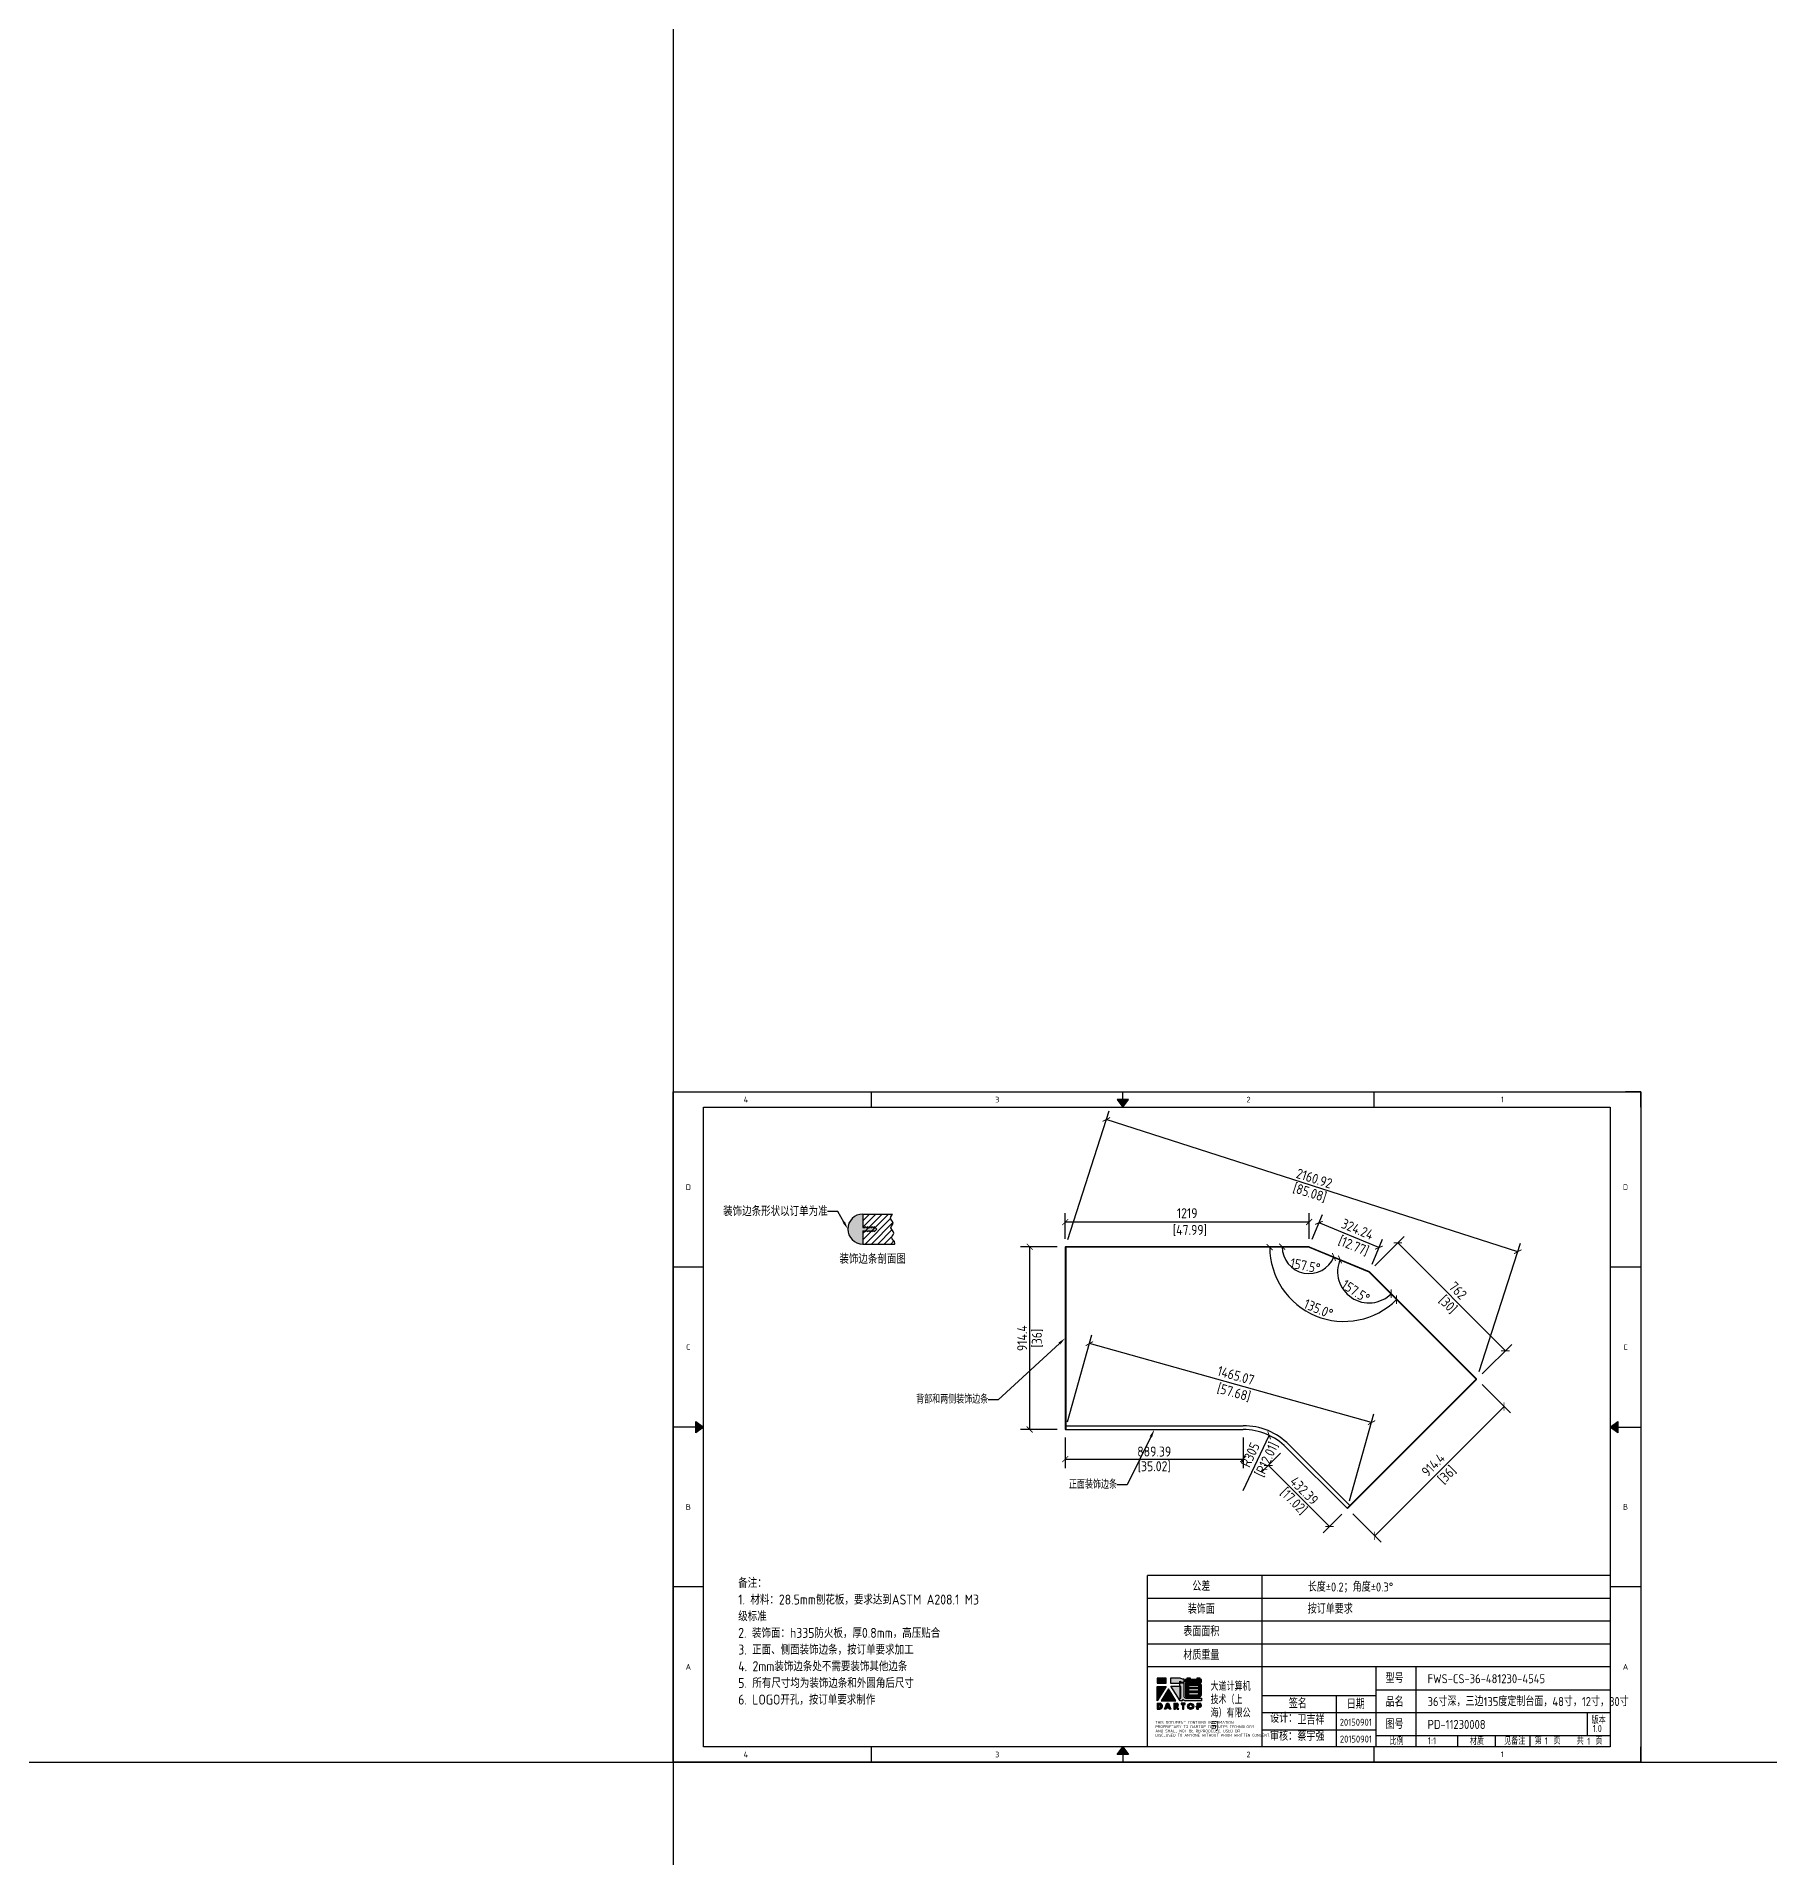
# Model space of a CAD drawing. Header units: millimetres. Extents: x -24914 to 164748, y -61100 to 89023.
# Drawn here: x 31541 to 40205, y 42934 to 52039 of the extents above; entities that cross this region are included whole.
import ezdxf
from ezdxf import colors
from ezdxf.entities.mleader import LeaderData, LeaderLine
from ezdxf.enums import TextEntityAlignment as Align
from ezdxf.math import Vec2, Vec3

# ---------------------------------------------------------------- set-up
doc = ezdxf.new("R2010")
doc.units = ezdxf.units.MM
doc.header["$MEASUREMENT"] = 0
doc.layers.get('Defpoints').update_dxf_attribs({"color": 252})
for name, color, linetype in [('console', 7, 'Continuous'), ('DIM', 2, 'Continuous'), ('Remark', 255, 'Continuous'), ('TITLEBLOCK', 255, 'Continuous'), ('WORKSURFACE', 7, 'Continuous')]:
    doc.layers.add(name, color=color, linetype=linetype)
doc.styles.add('Dartop Text Style', font='gbenor.shx', dxfattribs={"bigfont": 'gbcbig.shx'})
doc.dimstyles.new('Dartop DIM Style', dxfattribs={"dimscale": 20, "dimtxt": 2.5, "dimasz": 1.5, "dimexe": 2.25, "dimexo": 2, "dimtad": 1, "dimdsep": 46, "dimtxsty": 'Dartop Text Style', "dimblk": 'ARCHTICK', "dimcen": 0.09, "dimadec": 1, "dimazin": 0, "dimtfac": 1, "dimtofl": 0, "dimtmove": 0, "dimatfit": 1, "dimfxl": 1, "dimtolj": 1, "dimtzin": 0, "dimarcsym": 0})

# ---------------------------------------------------------------- blocks, each defined once
blk = doc.blocks.new('*U5')
at = {"color": 254, "linetype": 'Continuous', "extrusion": (0, 0, -1)}
for points in [[(-17, 0.333), (-16.812, 0.25), (-17, 0.5)], [(-17, 0.333), (-17.188, 0.25), (-16.812, 0.25)], [(-17, 0.333), (-17, 0.5), (-17.188, 0.25)]]:
    blk.add_solid(points, dxfattribs=at)
blk = doc.blocks.new('*U4')
at = {"color": 254, "linetype": 'Continuous', "extrusion": (0, 0, -1)}
for points in [[(-33.167, 11), (-33, 11), (-33.25, 11.188)], [(-33.167, 11), (-33.25, 10.812), (-33, 11)], [(-33.167, 11), (-33.25, 11.188), (-33.25, 10.812)]]:
    blk.add_solid(points, dxfattribs=at)
blk = doc.blocks.new('*U6')
at = {"color": 254, "linetype": 'Continuous'}
for points in [[(17, 21.667), (17.188, 21.75), (16.812, 21.75)], [(17, 21.667), (16.812, 21.75), (17, 21.5)], [(17, 21.667), (17, 21.5), (17.188, 21.75)]]:
    blk.add_solid(points, dxfattribs=at)
blk = doc.blocks.new('*U3')
at = {"color": 254, "linetype": 'Continuous', "extrusion": (0, 0, -1)}
for points in [[(-0.833, 11), (-0.75, 10.812), (-0.75, 11.188)], [(-0.833, 11), (-0.75, 11.188), (-1, 11)], [(-0.833, 11), (-1, 11), (-0.75, 10.812)]]:
    blk.add_solid(points, dxfattribs=at)
blk = doc.blocks.new('dadao')
for p, q in [((48, 19.2), (44.9, 10.4)), ((44.9, 10.4), (51.2, 10.4)), ((51.2, 10.4), (48, 19.2))]:
    blk.add_line(p, q)
for points in [[(41.8, 121.6), (41.8, 143.7), (-0.4, 143.7), (-0.4, 121.6), (41.8, 121.6)], [(104.8, 122), (104.8, 130.3), (114.1, 126.3), (124.2, 126.3), (124.2, 139.6), (115.9, 139.6), (105.1, 143.9), (61.5, 143.9)], [(61.7, 144), (61.7, 121.3), (103.9, 121.3)], [(113.4, 38.7), (105.1, 38.7), (63, 106.5), (103.9, 106.5), (103.9, 120.9), (103.9, 121.3)], [(109.7, 53.6), (109.7, 106.2), (104.3, 106.2), (104.3, 50.4), (106.6, 50.4)], [(144.6, 94.4), (144.6, 84.8), (192, 84.8), (192, 94.1), (144.9, 94.1)], [(0, 28), (0, 0), (11.8, 0)], [(0.1, 28), (14, 28)], [(7.1, 21.8), (7.1, 6.1), (12, 6.1)], [(7.1, 21.8), (11.4, 21.8)], [(76.8, 28.2), (76.8, 0), (84.1, 0), (84.1, 11.1), (91.6, -0.1), (100.3, -0.1), (91.7, 11.1)], [(76.8, 28.2), (90.6, 28.2)], [(84, 22.7), (84, 15.3), (87.2, 15.3)], [(84, 22.7), (87.3, 22.7)], [(120.2, 45), (119.5, 45), (119.5, 44.6)], [(183.7, 0), (183.7, 9.6), (180.6, 9.6), (180.6, 14.9), (183.8, 14.9), (183.8, 28.1), (196.1, 28.1), (196.5, 28.1)], [(183.7, 0), (190.9, 0), (190.9, 9.6), (198.8, 9.6)], [(194.9, 22.3), (190.8, 22.3), (190.8, 15), (194.4, 15)]]:
    blk.add_lwpolyline(points)
for points in [[(-0.3, 106.2), (40.4, 106.2), (-0.3, 39.7), (-0.3, 106.2)], [(51.7, 94.1), (18.4, 39.3), (86.2, 39.3)], [(43.8, 28.2), (51.8, 28.2), (62.6, -0.1), (55, -0.1), (53.2, 5), (42.9, 5), (41.1, 0), (33.6, 0)], [(110, 28.1), (110, 21.9), (116, 21.9), (116, -0.1), (123.2, -0.1), (123.2, 22), (129.2, 22), (129.2, 28.1), (110, 28.1)]]:
    blk.add_lwpolyline(points, close=True)
for points in [[(104.8, 122), (123.4, 122), (123.4, 60, 0.414214), (131.4, 52), (204.8, 52), (204.8, 39.1), (131.7, 39.1)], [(144.3, 110.8), (144.3, 101.8), (192.3, 101.8), (192.3, 105.5, 0.414214), (187.3, 110.5), (144.3, 110.5)], [(144.6, 77), (144.6, 67.5), (187.6, 67.5, 0.414214), (192.6, 72.5), (192.6, 76.4), (144.6, 76.4)]]:
    blk.add_lwpolyline(points, format="xyb")
blk.add_lwpolyline([(137.1, 144.2), (137.1, 137.9), (128.3, 137.9), (128.3, 126.5), (157.3, 126.5), (157.3, 121.5), (130.3, 121.5), (130.3, 57.5), (194.4, 57.5, 0.414214), (204.4, 67.5), (204.4, 111.3, 0.414214), (194.4, 121.3), (177.5, 121.3), (177.5, 126.3), (204.7, 126.3), (204.7, 137.7), (198.2, 137.7), (198.2, 143.9), (183.3, 143.9), (183.3, 138), (153, 138), (153, 144.2), (137.1, 144.2)], format="xyb", close=True)
for radius in [14.5, 7.44]:
    blk.add_circle((154.2, 14.2), radius)
for centre, radius, start, end in [((8.5, 13.9), 8.49, 294.21427, 69.71773), ((9.6, 14.2), 14.4, 278.66044, 72.32035), ((86.4, 19), 3.8, 282.52697, 76.71958), ((88.6, 19.4), 8.95, 290.60733, 77.21242), ((99.2, 60.7), 12.6, 305.63988, 325.96896), ((111.6, 46.7), 8.19, 282.98113, 347.66273), ((136, 61.7), 22.9, 226.7358, 259.32094), ((193.7, 18.7), 3.8, 280.98914, 72.55128), ((195.7, 18.6), 9.51, 288.89587, 85.24422)]:
    blk.add_arc(centre, radius, start, end)
blk = doc.blocks.new('TitleBlock_Dartop')
for points in [[(2465.7, 419.1), (2420.2, 419.1), (2420.2, 395.3), (2465.7, 395.3)], [(2464.3, 378.7), (2420.3, 378.7), (2420.3, 306.9)], [(2476.5, 365.6), (2440.5, 306.4), (2513.7, 306.4)], [(2560.2, 294.3), (2539.4, 294.3), (2539.4, 287.7), (2545.9, 287.7), (2545.9, 263.9), (2553.7, 263.9), (2553.7, 287.7), (2560.2, 287.7)]]:
    blk.add_hatch(color=256).paths.add_polyline_path(points)
h = blk.add_hatch(color=256)
h.paths.add_polyline_path([(2533.8, 404.6), (2543.9, 400.3), (2554.8, 400.3), (2554.8, 414.7), (2545.8, 414.7), (2534.1, 419.3), (2487.3, 419.3), (2487.3, 395), (2532.8, 395), (2532.8, 394.5), (2532.8, 378.9), (2488.7, 378.9), (2534.1, 305.8), (2543.1, 305.8, 0.279375), (2549.7, 312.2), (2549.7, 312.5), (2550.5, 312.5, 0.143145), (2562.9, 306.2), (2641.8, 306.2), (2641.8, 320.1), (2562.5, 320.1, -0.414214), (2553.9, 328.7), (2553.9, 395.7), (2533.8, 395.7)])
h.paths.add_polyline_path([(2533.3, 378.6), (2539.1, 378.6), (2539.1, 321.8, -0.088936), (2535.7, 318.4), (2533.3, 318.4)], flags=16)
h = blk.add_hatch(color=256)
h.paths.add_polyline_path([(2641.7, 412.7), (2634.7, 412.7), (2634.7, 419.4), (2618.6, 419.4), (2618.6, 413), (2585.8, 413), (2585.8, 419.7), (2568.6, 419.7), (2568.6, 412.9), (2559.2, 412.9), (2559.2, 400.6), (2590.5, 400.6), (2590.5, 395.1), (2561.3, 395.1), (2561.3, 326.1), (2630.6, 326.1, 0.414214), (2641.4, 336.9), (2641.4, 384.2, 0.414214), (2630.6, 395), (2612.3, 395), (2612.3, 400.3), (2641.7, 400.3)])
h.paths.add_polyline_path([(2622.9, 383.3, -0.414214), (2628.3, 377.9), (2628.3, 373.9), (2576.5, 373.9), (2576.5, 383.3)], flags=16)
h.paths.add_polyline_path([(2628, 365.5), (2628, 355.5), (2576.8, 355.5), (2576.8, 365.5)], flags=16)
h.paths.add_polyline_path([(2628.7, 346.5), (2628.7, 342.2, -0.414214), (2623.3, 336.8), (2576.8, 336.8), (2576.8, 346.5)], flags=16)
h = blk.add_hatch(color=256)
h.paths.add_polyline_path([(2435.7, 294.1), (2420.6, 294.1), (2420.6, 264), (2433.3, 264, 0.793016)])
h.paths.add_polyline_path([(2433.6, 270.6), (2428.3, 270.6), (2428.3, 287.5), (2433, 287.5, -0.671361)], flags=16)
h = blk.add_hatch(color=256)
h.paths.add_polyline_path([(2476.6, 294.4), (2468, 294.4), (2456.9, 263.9), (2465.1, 263.9), (2467, 269.3), (2478, 269.3), (2480, 263.9), (2488.2, 263.9)])
h.paths.add_polyline_path([(2475.9, 275.1), (2469.1, 275.1), (2472.4, 284.7)], flags=16)
h = blk.add_hatch(color=256)
h.paths.add_polyline_path([(2518.4, 294.4), (2503.6, 294.4), (2503.6, 263.9), (2511.4, 263.9), (2511.4, 276), (2519.5, 263.8), (2529, 263.8), (2519.7, 275.9, 0.744055)])
h.paths.add_polyline_path([(2511.4, 280.5), (2511.4, 288.5), (2514.9, 288.5, -0.796809), (2514.8, 280.5)], flags=16)
h = blk.add_hatch(color=256)
h.paths.add_polyline_path([(2571.5, 279.3, 1), (2602.8, 279.3, 1)])
h.paths.add_polyline_path([(2595.2, 279.3, -1), (2579.1, 279.3, -1)], flags=16)
h = blk.add_hatch(color=256)
h.paths.add_polyline_path([(2632.8, 294.3), (2632.3, 294.3), (2619.1, 294.3), (2619.1, 280.1), (2615.6, 280.1), (2615.6, 274.3), (2619.1, 274.3), (2619.1, 264), (2626.8, 264), (2626.8, 274.4), (2635.3, 274.4, 0.812304)])
h.paths.add_polyline_path([(2626.7, 280.1), (2626.7, 288.1), (2631.1, 288.1, -0.778213), (2630.6, 280.1)], flags=16)
for p, q in [((0, 3350.4), (4761.2, 3350.4)), ((0, 3350.4), (0, 3274.2)), ((992.1, 3274.2), (992.1, 3350.4)), ((2248.5, 3312.3), (2248.5, 3350.4)), ((3504.9, 3274.2), (3504.9, 3350.4)), ((4837.4, 3350.4), (4761.2, 3350.4)), ((4837.4, 3274.2), (4837.4, 3350.4)), ((0, 76.1), (0, 3274.2)), ((152.3, 76.1), (152.3, 3274.2)), ((152.3, 3274.2), (4685.1, 3274.2)), ((4685.1, 3274.2), (4685.1, 76.1)), ((4837.4, 3274.2), (4837.4, 76.1)), ((152.3, 2474.7), (0, 2474.7)), ((4837.4, 2474.7), (4685.1, 2474.7)), ((114.2, 1675.2), (0, 1675.2)), ((4723.2, 1675.2), (4837.4, 1675.2)), ((2372.2, 76.1), (2372.2, 932.8)), ((4685.1, 932.8), (2372.2, 932.8)), ((2943.3, 932.8), (2943.3, 76.1)), ((152.3, 875.7), (0, 875.7)), ((4837.4, 875.7), (4685.1, 875.7)), ((4685.1, 818.6), (2372.2, 818.6)), ((4685.1, 704.3), (2372.2, 704.3)), ((4685.1, 590.1), (2372.2, 590.1)), ((4685.1, 475.9), (2372.2, 475.9)), ((3514.4, 76.1), (3514.4, 475.9)), ((3715.3, 133.3), (3715.3, 475.9)), ((2943.3, 333.1), (3514.4, 333.1)), ((3314.5, 333.1), (3314.5, 76.1)), ((3514.4, 361.7), (4685.1, 361.7)), ((2943.3, 247.5), (4685.1, 247.5)), ((4570.9, 133.3), (4570.9, 247.5)), ((2943.3, 161.8), (3514.4, 161.8)), ((3514.4, 133.3), (4685.1, 133.3)), ((3715.3, 76.1), (3715.3, 133.3)), ((3922.4, 76.1), (3922.4, 133.3)), ((4110.6, 76.1), (4110.6, 133.3)), ((4285.3, 76.1), (4285.3, 133.3)), ((0, 76.1), (0, 0)), ((4761.2, 0), (0, 0)), ((4685.1, 76.1), (152.3, 76.1)), ((992.1, 0), (992.1, 76.1)), ((2248.5, 38.1), (2248.5, 0)), ((3504.9, 0), (3504.9, 76.1)), ((4761.2, 0), (4837.4, 0)), ((4837.4, 0), (4837.4, 76.1))]:
    blk.add_line(p, q)
for points in [[(0, 3350.4), (4837.4, 3350.4), (4837.4, 0), (0, 0)], [(2248.5, 3274.2), (2277, 3312.3), (2219.9, 3312.3), (2248.5, 3274.2)], [(152.3, 1675.2), (114.2, 1646.6), (114.2, 1703.7), (152.3, 1675.2)], [(4685.1, 1675.2), (4723.2, 1703.7), (4723.2, 1646.6), (4685.1, 1675.2)], [(2248.5, 76.1), (2277, 38.1), (2219.9, 38.1), (2248.5, 76.1)]]:
    blk.add_lwpolyline(points, close=True)
for name, p, xscale, yscale, zscale in [('*U6', (-340.4, 0), 152.2888407109637, 152.2888407109637, 152.2888407109637), ('*U3', (0, 0), 152.2888407109637, 152.2888407109637, 152.2888407109637), ('*U4', (-340.4, 0), 152.2888407109637, 152.2888407109637, 152.2888407109637), ('dadao', (2420.6, 264), 1.079866324957078, 1.079866324957078, 1.079866324957078), ('*U5', (-340.4, 0), 152.2888407109637, 152.2888407109637, 152.2888407109637)]:
    blk.add_blockref(name, p, dxfattribs=dict(xscale=xscale, yscale=yscale, zscale=zscale))
at = {"style": 'Dartop Text Style'}
for s, height, p in [('4', 28.6, (363.9, 3312.3)), ('3', 28.6, (1620.3, 3312.3)), ('2', 28.6, (2876.7, 3312.3)), ('1', 28.6, (4146.1, 3313.2)), ('D', 28.6, (76.1, 2874.5)), ('D', 28.6, (4761.2, 2874.5)), ('C', 28.6, (76.1, 2074.9)), ('C', 28.6, (4761.2, 2074.9)), ('B', 28.6, (76.1, 1275.4)), ('B', 28.6, (4761.2, 1275.4)), ('公差', 45, (2640.8, 878.3)), ('装饰面', 45, (2640.8, 764.4)), ('表面面积', 45, (2640.8, 652.7)), ('材质重量', 45, (2640.8, 534.5)), ('A', 28.6, (76.1, 475.9)), ('A', 28.6, (4761.2, 475.9)), ('型号', 45, (3606.7, 417.8)), ('签名', 45, (3123.1, 292.2)), ('日期', 45, (3413, 289.3)), ('品名', 45, (3606.7, 300.5)), ('图号', 45, (3606.7, 188.9)), ('版本', 35, (4626.9, 209.6)), ('比例', 35, (3617, 104.1)), ('材质', 35, (4018.6, 104.1)), ('第   页', 35, (4372, 106.5)), ('共   页', 35, (4581.8, 105.6)), ('4', 28.6, (363.9, 38.1)), ('3', 28.6, (1620.3, 38.1)), ('2', 28.6, (2876.7, 38.1)), ('1', 28.6, (4146.1, 39))]:
    blk.add_text(s, height=height, dxfattribs=at).set_placement(p, align=Align.MIDDLE_CENTER)
for s, height, p in [('THIS DOCUMENT CONTAINS INFORMATION', 14.277, (2410.7, 191.4)), ('PROPRIETARY TO DARTOP COMPUTER TECHNOLOGY', 14.277, (2410.7, 169.9)), ('设计：', 45, (2984.8, 197)), ('AND SHALL NOT BE REPRODUCED, USED OR', 14.277, (2410.7, 148.5)), ('DISCLOSED TO ANYONE WITHOUT PRIOR WRITTEN CONSENT.', 14.277, (2410.7, 127.1)), ('审核：', 45, (2984.4, 107))]:
    blk.add_text(s, height=height, dxfattribs=at).set_placement(p)
at = {"insert": (2686.8, 397.4), "char_height": 40, "attachment_point": 1, "style": 'Dartop Text Style'}
blk.add_mtext_dynamic_manual_height_columns('大道计算机技术（上海）有限公司', width=235.338, gutter_width=1, heights=[0], dxfattribs=at)
at = {"style": 'Dartop Text Style'}
for tag, p, height in [('#公差', (3172.6, 852.9), 45), ('#装饰面', (3172.6, 743), 45), ('#表面面积', (3172.6, 626.8), 45), ('#材质重量', (3172.6, 506), 45), ('#型号', (3771.8, 394.4), 45), ('#品名', (3771.8, 280.3), 45), ('#设计', (3121.2, 188.5), 45), ('#图号', (3771.8, 165.8), 45), ('#版本', (4597.7, 150.5), 35), ('#审核', (3121.2, 106.9), 45), ('#比例', (3773.4, 89), 35), ('#材质', (4155.2, 87.2), 35), ('#INDEX', (4357.4, 88.3), 35), ('#PAGE', (4569.8, 86.7), 35)]:
    blk.add_attdef(tag, p, '', height=height, dxfattribs=at)
for tag, p in [('#设计日期', (3412.9, 181.7)), ('#审核日期', (3413.8, 97.7))]:
    blk.add_attdef(tag, text='', height=35, dxfattribs=at).set_placement(p, align=Align.CENTER)
blk = doc.blocks.new('Remark')
at = {"insert": (9.8, -11.6), "char_height": 50, "attachment_point": 1, "style": 'Dartop Text Style'}
blk.add_mtext_dynamic_manual_height_columns('备注：\\P1. 材料：28.5mm刨花板，要求达到ASTM A208.1 M3级标准\\P2. 装饰面：h335防火板，厚0.8mm，高压贴合\\P3. 正面、侧面装饰边条，按订单要求加工\\P4. 2mm装饰边条处不需要装饰其他边条\\P5. 所有尺寸均为装饰边条和外圆角后尺寸\\P6. LOGO开孔，按订单要求制作 ', width=1204.087, gutter_width=1, heights=[0], dxfattribs=at)
blk = doc.blocks.new('_ArchTick')
at = {"color": 0, "linetype": 'ByBlock', "const_width": 0.15}
blk.add_lwpolyline([(-0.5, -0.5), (0.5, 0.5)], dxfattribs=at)
blk = doc.blocks.new('*D236')
at = {"layer": 'Defpoints', "color": 0, "transparency": 16777216}
for p in [(38740.5, 45326.5, 32), (38878, 45189), (38093.9, 44679.9, 32)]:
    blk.add_point(p, dxfattribs=at)
at = {"layer": 'DIM', "color": 0, "lineweight": -2, "transparency": 16777216}
for p, q in [((38768.8, 45298.2), (38909.8, 45157.1)), ((38231.4, 44542.4), (38878, 45189)), ((38122.2, 44651.6), (38263.2, 44510.6))]:
    blk.add_line(p, q, dxfattribs=at)
at = {"layer": 'DIM', "color": 0, "lineweight": -2, "transparency": 16777216, "xscale": 30, "yscale": 30, "zscale": 30}
for p, rotation in [((38878, 45189), 44.99999999999613), ((38231.4, 44542.4), 224.9999999999961)]:
    blk.add_blockref('_ArchTick', p, dxfattribs=dict(at, rotation=rotation))
at = {"layer": 'DIM', "color": 0, "transparency": 16777216, "insert": (38555.3, 44866.2), "char_height": 50, "attachment_point": 5, "rotation": 45, "style": 'Dartop Text Style'}
blk.add_mtext('\\A1;914.4\\P [36]', dxfattribs=at)
blk = doc.blocks.new('*D237')
at = {"layer": 'Defpoints', "color": 0, "transparency": 16777216}
for p in [(38347.4, 46007.4), (38203.1, 45863.9, 32), (38740.5, 45323.7, 32)]:
    blk.add_point(p, dxfattribs=at)
at = {"layer": 'DIM', "color": 0, "lineweight": -2, "transparency": 16777216}
for p, q in [((38231.4, 45892.1), (38379.3, 46039.2)), ((38884.8, 45467.2), (38347.4, 46007.4)), ((38768.8, 45351.9), (38916.7, 45498.9))]:
    blk.add_line(p, q, dxfattribs=at)
at = {"layer": 'DIM', "color": 0, "lineweight": -2, "transparency": 16777216, "xscale": 30, "yscale": 30, "zscale": 30}
for p, rotation in [((38347.4, 46007.4), 134.8496177219251), ((38884.8, 45467.2), 314.849617721925)]:
    blk.add_blockref('_ArchTick', p, dxfattribs=dict(at, rotation=rotation))
at = {"layer": 'DIM', "color": 0, "transparency": 16777216, "insert": (38616.1, 45737.3), "char_height": 50, "attachment_point": 5, "rotation": 314.84962, "style": 'Dartop Text Style'}
blk.add_mtext('\\A1;762\\P [30]', dxfattribs=at)
blk = doc.blocks.new('*D238')
at = {"layer": 'Defpoints', "color": 0, "transparency": 16777216}
for p in [(37953, 46107.5), (37903.5, 45988, 32), (38203.1, 45863.9, 32)]:
    blk.add_point(p, dxfattribs=at)
at = {"layer": 'DIM', "color": 0, "lineweight": -2, "transparency": 16777216}
for p, q in [((37918.8, 46024.9), (37970.2, 46149.1)), ((38252.6, 45983.4), (37953, 46107.5)), ((38218.4, 45900.8), (38269.8, 46025))]:
    blk.add_line(p, q, dxfattribs=at)
at = {"layer": 'DIM', "color": 0, "lineweight": -2, "transparency": 16777216, "xscale": 30, "yscale": 30, "zscale": 30}
for p, rotation in [((37953, 46107.5), 157.5000000005794), ((38252.6, 45983.4), 337.5000000005794)]:
    blk.add_blockref('_ArchTick', p, dxfattribs=dict(at, rotation=rotation))
at = {"layer": 'DIM', "color": 0, "transparency": 16777216, "insert": (38128.7, 46034.7), "char_height": 50, "attachment_point": 5, "rotation": 337.5, "style": 'Dartop Text Style'}
blk.add_mtext('\\A1;324.24\\P [12.77]', dxfattribs=at)
blk = doc.blocks.new('*D239')
at = {"layer": 'Defpoints', "color": 0, "transparency": 16777216}
for p in [(36684.5, 46111.2), (36684.5, 45988, 32), (37903.5, 45988, 32)]:
    blk.add_point(p, dxfattribs=at)
at = {"layer": 'DIM', "color": 0, "lineweight": -2, "transparency": 16777216}
for p, q in [((36684.5, 46028), (36684.5, 46156.2)), ((37903.5, 46111.2), (36684.5, 46111.2)), ((37903.5, 46028), (37903.5, 46156.2))]:
    blk.add_line(p, q, dxfattribs=at)
at = {"layer": 'DIM', "color": 0, "lineweight": -2, "transparency": 16777216, "xscale": 30, "yscale": 30, "zscale": 30}
for p, rotation in [((36684.5, 46111.2), 180.0000000000041), ((37903.5, 46111.2), 4.076738946423575e-12)]:
    blk.add_blockref('_ArchTick', p, dxfattribs=dict(at, rotation=rotation))
at = {"layer": 'DIM', "color": 0, "transparency": 16777216, "insert": (37294, 46111.2), "char_height": 50, "attachment_point": 5, "style": 'Dartop Text Style'}
blk.add_mtext('\\A1;1219\\P [47.99]', dxfattribs=at)
blk = doc.blocks.new('*D240')
at = {"layer": 'Defpoints', "color": 0, "transparency": 16777216}
for p in [(36686.5, 45988, 32), (37903.5, 45988, 32), (37903.5, 45988, 32), (37821.7, 45881.4), (38203.1, 45863.9, 32)]:
    blk.add_point(p, dxfattribs=at)
at = {"layer": 'DIM', "color": 0, "lineweight": -2, "transparency": 16777216}
blk.add_arc((37903.5, 45988), 134.4, 180, 337.5, dxfattribs=at)
at = {"layer": 'DIM', "color": 0, "lineweight": -2, "transparency": 16777216, "xscale": 30, "yscale": 30, "zscale": 30}
for p, rotation in [((37769.1, 45988), 90.00000001935845), ((38027.7, 45936.6), 67.49999999999969)]:
    blk.add_blockref('_ArchTick', p, dxfattribs=dict(at, rotation=rotation))
at = {"layer": 'DIM', "color": 0, "transparency": 16777216, "insert": (37884.6, 45893), "char_height": 50, "attachment_point": 5, "rotation": 348.75, "style": 'Dartop Text Style'}
blk.add_mtext('\\A1;157.5°', dxfattribs=at)
blk = doc.blocks.new('*D241')
at = {"layer": 'Defpoints', "color": 0, "transparency": 16777216}
for p in [(37903.5, 45988, 32), (38203.1, 45863.9, 32), (38203.1, 45863.9, 32), (38067.1, 45785.4), (38740.5, 45326.5, 32)]:
    blk.add_point(p, dxfattribs=at)
at = {"layer": 'DIM', "color": 0, "lineweight": -2, "transparency": 16777216}
blk.add_arc((38203.1, 45863.9), 157, 157.5, 315, dxfattribs=at)
at = {"layer": 'DIM', "color": 0, "lineweight": -2, "transparency": 16777216, "xscale": 30, "yscale": 30, "zscale": 30}
for p, rotation in [((38058, 45924), 67.5000000000003), ((38314.1, 45752.9), 44.99999999999641)]:
    blk.add_blockref('_ArchTick', p, dxfattribs=dict(at, rotation=rotation))
at = {"layer": 'DIM', "color": 0, "transparency": 16777216, "insert": (38136.7, 45764.5), "char_height": 50, "attachment_point": 5, "rotation": 326.25, "style": 'Dartop Text Style'}
blk.add_mtext('\\A1;157.5°', dxfattribs=at)
blk = doc.blocks.new('*D233')
at = {"layer": 'Defpoints', "color": 0, "transparency": 16777216}
for p in [(36684.5, 45988, 32), (36506.5, 45073.6), (36684.5, 45073.6, 32)]:
    blk.add_point(p, dxfattribs=at)
at = {"layer": 'DIM', "color": 0, "lineweight": -2, "transparency": 16777216}
for p, q in [((36644.5, 45988), (36461.5, 45988)), ((36506.5, 45988), (36506.5, 45073.6)), ((36644.5, 45073.6), (36461.5, 45073.6))]:
    blk.add_line(p, q, dxfattribs=at)
at = {"layer": 'DIM', "color": 0, "lineweight": -2, "transparency": 16777216, "xscale": 30, "yscale": 30, "zscale": 30}
for p, rotation in [((36506.5, 45988), 90), ((36506.5, 45073.6), 270)]:
    blk.add_blockref('_ArchTick', p, dxfattribs=dict(at, rotation=rotation))
at = {"layer": 'DIM', "color": 0, "transparency": 16777216, "char_height": 50, "attachment_point": 5, "rotation": 90, "style": 'Dartop Text Style'}
for s, insert in [('\\A1;914.4', (36469, 45530.8)), ('\\A1;[36]', (36545, 45530.8))]:
    blk.add_mtext(s, dxfattribs=dict(at, insert=insert))
blk = doc.blocks.new('*D242')
at = {"layer": 'Defpoints', "color": 0, "transparency": 16777216}
for p in [(36684.5, 45073.6, 32), (37573.9, 45073.6, 32), (37573.9, 44926.3)]:
    blk.add_point(p, dxfattribs=at)
at = {"layer": 'DIM', "color": 0, "lineweight": -2, "transparency": 16777216}
for p, q in [((36684.5, 45033.6), (36684.5, 44881.3)), ((37573.9, 45033.6), (37573.9, 44881.3)), ((36684.5, 44926.3), (37573.9, 44926.3))]:
    blk.add_line(p, q, dxfattribs=at)
at = {"layer": 'DIM', "color": 0, "lineweight": -2, "transparency": 16777216, "xscale": 30, "yscale": 30, "zscale": 30, "rotation": 180}
blk.add_blockref('_ArchTick', (36684.5, 44926.3), dxfattribs=at)
at = {"layer": 'DIM', "color": 0, "lineweight": -2, "transparency": 16777216, "xscale": 30, "yscale": 30, "zscale": 30}
blk.add_blockref('_ArchTick', (37573.9, 44926.3), dxfattribs=at)
at = {"layer": 'DIM', "color": 0, "transparency": 16777216, "char_height": 50, "attachment_point": 5, "style": 'Dartop Text Style'}
for s, insert in [('\\A1;889.39', (37129.2, 44963.8)), ('\\A1;[35.02]', (37129.2, 44887.8))]:
    blk.add_mtext(s, dxfattribs=dict(at, insert=insert))
blk = doc.blocks.new('*D243')
at = {"layer": 'Defpoints', "color": 0, "transparency": 16777216}
for p in [(37789.6, 44984.2, 32), (38095.3, 44678.5, 32), (38005.5, 44588.7)]:
    blk.add_point(p, dxfattribs=at)
at = {"layer": 'DIM', "color": 0, "lineweight": -2, "transparency": 16777216}
for p, q in [((37761.3, 44956), (37668, 44862.6)), ((37699.8, 44894.4), (38005.5, 44588.7)), ((38067, 44650.2), (37973.7, 44556.9))]:
    blk.add_line(p, q, dxfattribs=at)
at = {"layer": 'DIM', "color": 0, "lineweight": -2, "transparency": 16777216, "xscale": 30, "yscale": 30, "zscale": 30}
for p, rotation in [((37699.8, 44894.4), 134.9999999999993), ((38005.5, 44588.7), 314.9999999999993)]:
    blk.add_blockref('_ArchTick', p, dxfattribs=dict(at, rotation=rotation))
at = {"layer": 'DIM', "color": 0, "transparency": 16777216, "char_height": 50, "attachment_point": 5, "rotation": 315, "style": 'Dartop Text Style'}
for s, insert in [('\\A1;432.39', (37879.2, 44768.1)), ('\\A1;[17.02]', (37825.4, 44714.3))]:
    blk.add_mtext(s, dxfattribs=dict(at, insert=insert))
blk = doc.blocks.new('*D234')
at = {"layer": 'Defpoints', "color": 0, "transparency": 16777216}
for p in [(37703.9, 45044.5, 32), (37573.9, 44768.6, 32)]:
    blk.add_point(p, dxfattribs=at)
at = {"layer": 'DIM', "color": 0, "lineweight": -2, "transparency": 16777216}
blk.add_line((37573.9, 44768.6), (37703.9, 45044.5), dxfattribs=at)
at = {"layer": 'DIM', "color": 0, "lineweight": -2, "transparency": 16777216, "xscale": 30, "yscale": 30, "zscale": 30, "rotation": 64.77403680365035}
blk.add_blockref('_ArchTick', (37703.9, 45044.5), dxfattribs=at)
at = {"layer": 'DIM', "color": 0, "transparency": 16777216, "insert": (37649.4, 44928.9), "char_height": 50, "attachment_point": 5, "rotation": 64.77404, "style": 'Dartop Text Style'}
blk.add_mtext('\\A1;R305\\P [R12.01]', dxfattribs=at)
blk = doc.blocks.new('*D245')
at = {"layer": 'Defpoints', "color": 0, "transparency": 16777216}
for p in [(36889.5, 46624), (36684.5, 45986, 32), (38741.9, 45325.1, 32)]:
    blk.add_point(p, dxfattribs=at)
at = {"layer": 'DIM', "color": 0, "lineweight": -2, "transparency": 16777216}
for p, q in [((36696.7, 46024.1), (36903.2, 46666.8)), ((38946.8, 45963.1), (36889.5, 46624)), ((38754.1, 45363.2), (38960.6, 46005.9))]:
    blk.add_line(p, q, dxfattribs=at)
at = {"layer": 'DIM', "color": 0, "lineweight": -2, "transparency": 16777216, "xscale": 30, "yscale": 30, "zscale": 30}
for p, rotation in [((36889.5, 46624), 162.191262065673), ((38946.8, 45963.1), 342.191262065673)]:
    blk.add_blockref('_ArchTick', p, dxfattribs=dict(at, rotation=rotation))
at = {"layer": 'DIM', "color": 0, "transparency": 16777216, "char_height": 50, "attachment_point": 5, "rotation": 342.19126, "style": 'Dartop Text Style'}
for s, insert in [('\\A1;2160.92', (37929.6, 46329.2)), ('\\A1;[85.08]', (37906.4, 46256.8))]:
    blk.add_mtext(s, dxfattribs=dict(at, insert=insert))
blk = doc.blocks.new('*D235')
at = {"layer": 'Defpoints', "color": 0, "transparency": 16777216}
for p in [(36804.9, 45503.3), (36684.5, 45073.6, 32), (38095.3, 44678.5, 32)]:
    blk.add_point(p, dxfattribs=at)
at = {"layer": 'DIM', "color": 0, "lineweight": -2, "transparency": 16777216}
for p, q in [((36695.3, 45112.1), (36817, 45546.6)), ((38215.7, 45108.2), (36804.9, 45503.3)), ((38106.1, 44717), (38227.8, 45151.6))]:
    blk.add_line(p, q, dxfattribs=at)
at = {"layer": 'DIM', "color": 0, "lineweight": -2, "transparency": 16777216, "xscale": 30, "yscale": 30, "zscale": 30}
for p, rotation in [((36804.9, 45503.3), 164.3557821350384), ((38215.7, 45108.2), 344.3557821350385)]:
    blk.add_blockref('_ArchTick', p, dxfattribs=dict(at, rotation=rotation))
at = {"layer": 'DIM', "color": 0, "transparency": 16777216, "insert": (37525.5, 45301.5), "char_height": 50, "attachment_point": 5, "rotation": 344.35578, "style": 'Dartop Text Style'}
blk.add_mtext('\\A1;1465.07\\P [57.68]', dxfattribs=at)
blk = doc.blocks.new('*D246')
at = {"layer": 'Defpoints', "color": 0, "transparency": 16777216}
for p in [(36686.5, 45986, 32), (37903.1, 45986, 32), (38201.9, 45862.2, 32), (37815.5, 45723.3), (38739.1, 45325.1, 32)]:
    blk.add_point(p, dxfattribs=at)
at = {"layer": 'DIM', "color": 0, "lineweight": -2, "transparency": 16777216}
blk.add_arc((38078.2, 45986), 371.5, 180, 315, dxfattribs=at)
at = {"layer": 'DIM', "color": 0, "lineweight": -2, "transparency": 16777216, "xscale": 30, "yscale": 30, "zscale": 30}
for p, rotation in [((37706.6, 45986), 90.00000001935919), ((38340.9, 45723.3), 44.99999999999577)]:
    blk.add_blockref('_ArchTick', p, dxfattribs=dict(at, rotation=rotation))
at = {"layer": 'DIM', "color": 0, "transparency": 16777216, "insert": (37950.3, 45677.4), "char_height": 50, "attachment_point": 5, "rotation": 337.5, "style": 'Dartop Text Style'}
blk.add_mtext('\\A1;135.0°', dxfattribs=at)
blk = doc.blocks.new('Border')
h = blk.add_hatch(color=256)
edge = h.paths.add_edge_path()
edge.add_line((92.4, -8.2), (98.5, -8.2))
edge.add_line((98.5, -8.2), (98.5, -13.2))
edge.add_line((98.5, -13.2), (103.5, -8.2))
edge.add_line((103.5, -8.2), (109.6, -8.2))
edge.add_line((109.6, -8.2), (109.6, -13.2))
edge.add_line((109.6, -13.2), (114.6, -8.2))
edge.add_line((114.6, -8.2), (120.7, -8.2))
edge.add_line((120.7, -8.2), (120.7, -13.2))
edge.add_line((120.7, -13.2), (125.7, -8.2))
edge.add_line((125.7, -8.2), (131.8, -8.2))
edge.add_line((131.8, -8.2), (131.8, -13.2))
edge.add_line((131.8, -13.2), (145.1, 0))
edge.add_line((131.8, 13.2), (145.1, 0))
edge.add_line((131.8, 8.2), (131.8, 13.2))
edge.add_line((125.7, 8.2), (131.8, 8.2))
edge.add_line((120.7, 13.2), (125.7, 8.2))
edge.add_line((120.7, 8.2), (120.7, 13.2))
edge.add_line((114.6, 8.2), (120.7, 8.2))
edge.add_line((109.6, 13.2), (114.6, 8.2))
edge.add_line((109.6, 8.2), (109.6, 13.2))
edge.add_line((103.5, 8.2), (109.6, 8.2))
edge.add_line((98.5, 13.2), (103.5, 8.2))
edge.add_line((98.5, 8.2), (98.5, 13.2))
edge.add_line((92.4, 8.2), (98.5, 8.2))
edge.add_line((87.4, 13.2), (92.4, 8.2))
edge.add_line((87.4, 8.2), (87.4, 13.2))
edge.add_line((74.8, 8.2), (87.4, 8.2))
edge.add_line((74.8, 74.8), (74.8, 8.2))
edge.add_arc((74.8, 0), 74.8, 90, 270)
edge.add_line((74.8, -8.2), (74.8, -74.8))
edge.add_line((74.8, -8.2), (87.4, -8.2))
edge.add_line((87.4, -8.2), (87.4, -13.2))
edge.add_line((87.4, -13.2), (92.4, -8.2))
for p, q in [((74.8, 41.5), (108.1, 74.8)), ((74.8, 9.5), (140.1, 74.8)), ((74.8, -22.5), (172.1, 74.8)), ((74.8, -54.5), (204.1, 74.8)), ((74.8, 74.8), (74.8, 8.2)), ((74.8, 74.8), (223.2, 74.8)), ((74.8, 8.2), (87.4, 8.2)), ((86.6, -74.8), (214.3, 52.9)), ((87.4, 8.2), (87.4, 13.2)), ((87.4, 13.2), (92.4, 8.2)), ((92.4, 8.2), (98.5, 8.2)), ((98.5, 8.2), (98.5, 13.2)), ((98.5, 13.2), (103.5, 8.2)), ((103.5, 8.2), (109.6, 8.2)), ((109.6, 8.2), (109.6, 13.2)), ((109.6, 13.2), (114.6, 8.2)), ((114.6, 8.2), (120.7, 8.2)), ((118.6, -74.8), (225.7, 32.3)), ((120.7, 8.2), (120.7, 13.2)), ((120.7, 13.2), (125.7, 8.2)), ((125.7, 8.2), (131.8, 8.2)), ((131.8, 8.2), (131.8, 13.2)), ((131.8, 13.2), (145.1, 0)), ((131.8, -13.2), (145.1, 0)), ((214.2, 53), (215.8, 61)), ((218.1, 45.1), (214.2, 53)), ((215.8, 61), (220.5, 69.1)), ((215.8, 6.5), (218.7, 14.1)), ((219.6, -2.7), (215.8, 6.5)), ((223.9, 37.3), (218.1, 45.1)), ((218.7, 14.1), (223.9, 21.8)), ((220.5, 69.1), (223.2, 74.8)), ((226.8, 29.4), (223.9, 37.3)), ((223.9, 21.8), (226.8, 29.4)), ((74.8, -8.2), (74.8, -74.8)), ((74.8, -8.2), (87.4, -8.2)), ((74.8, -74.8), (233.8, -74.8)), ((87.4, -13.2), (92.4, -8.2)), ((87.4, -8.2), (87.4, -13.2)), ((92.4, -8.2), (98.5, -8.2)), ((98.5, -13.2), (103.5, -8.2)), ((98.5, -8.2), (98.5, -13.2)), ((103.5, -8.2), (109.6, -8.2)), ((109.6, -13.2), (114.6, -8.2)), ((109.6, -8.2), (109.6, -13.2)), ((114.6, -8.2), (120.7, -8.2)), ((120.7, -13.2), (125.7, -8.2)), ((120.7, -8.2), (120.7, -13.2)), ((125.7, -8.2), (131.8, -8.2)), ((131.8, -8.2), (131.8, -13.2)), ((150.6, -74.8), (221, -4.5)), ((182.7, -74.8), (220.5, -37)), ((214.7, -74.8), (230.5, -58.9)), ((218.2, -42.3), (221.1, -35.5)), ((221.1, -48.9), (218.2, -42.3)), ((226.7, -11.9), (219.6, -2.7)), ((221.1, -35.5), (226.6, -28.3)), ((227.4, -55.3), (221.1, -48.9)), ((226.6, -28.3), (230, -21.1)), ((230, -21.1), (226.7, -11.9)), ((233.1, -62), (227.4, -55.3)), ((234.5, -73.4), (233.1, -62)), ((233.8, -74.8), (234.5, -73.4))]:
    blk.add_line(p, q)
blk.add_arc((74.8, 0), 74.8, 90, 270)
at = {"style": 'Dartop Text Style'}
blk.add_text('装饰边条剖面图', height=50, dxfattribs=at).set_placement((124.4, -148.7), align=Align.MIDDLE_CENTER)
ml = blk.add_multileader_mtext('Standard')
ml.set_content('装饰边条形状以订单为准', color=256, style='Dartop Text Style')
ml.set_leader_properties()
ml.build(insert=Vec2(0, 0))
ml.multileader.update_dxf_attribs({"dogleg_length": 0.36, "arrow_head_size": 40})
ctx = ml.context
ctx.base_point, ctx.char_height, ctx.arrow_head_size, ctx.landing_gap_size, ctx.plane_origin = Vec3(-494.5, 87.8), 50, 40, 0.09, Vec3(226.8, 249.1)
ctx.text_align_type = 2
notes = []
notes.append((ctx, [(0, (1, 1, 0), (-50.3, 87.8), (-1, 0), 50.3, [(0, [(0, 0)], 0, [])])]))
ctx.mtext.insert, ctx.mtext.alignment, ctx.mtext.flow_direction = Vec3(-100.7, 114.8), 3, 5
for ctx, leaders in notes:
    for number, flags, end, landing, length, lines in leaders:
        leader = LeaderData()
        leader.index, (leader.has_last_leader_line, leader.has_dogleg_vector, leader.attachment_direction) = number, flags
        leader.last_leader_point, leader.dogleg_vector, leader.dogleg_length = Vec3(end), Vec3(landing), length
        for number, points, colour, breaks in lines:
            line = LeaderLine()
            line.index, line.vertices, line.color, line.breaks = number, Vec3.list(points), colors.encode_raw_color(colour), breaks
            leader.lines.append(line)
        ctx.leaders.append(leader)

msp = doc.modelspace()

# ---------------------------------------------------------------- linework, layer by layer
at = {"layer": 'console'}
for centre, start, end in [((36686.516, 45985.971, 32.048), 90, 180), ((38739.062, 45325.074, 32.048), 315, 45), ((36686.516, 45075.571, 32.048), 180, 270), ((38095.312, 44681.324, 32.048), 225, 315)]:
    msp.add_arc(centre, 2, start, end, dxfattribs=at)
at = {"layer": 'Defpoints'}
for p, q in [((34724, 89023), (34724, -61099.5)), ((5548, 43411.024), (164747.5, 43411.024))]:
    msp.add_line(p, q, dxfattribs=at)
at = {"layer": 'WORKSURFACE'}
for p, q in [((36684.516, 45985.971, 32.048), (36684.516, 45075.571, 32.048)), ((37903.516, 45987.971, 32.048), (36686.516, 45987.971, 32.048)), ((37903.118, 45985.971, 32.048), (36686.516, 45985.971, 32.048)), ((36686.516, 45985.971, 32.048), (36686.516, 45073.571, 32.048)), ((37903.118, 45985.971, 32.048), (38201.942, 45862.194, 32.048)), ((37903.516, 45987.971, 32.048), (38203.075, 45863.889, 32.048)), ((38201.942, 45862.194, 32.048), (38739.062, 45325.074, 32.048)), ((38203.075, 45863.889, 32.048), (38740.476, 45326.488, 32.048)), ((38093.898, 44679.91, 32.048), (38739.062, 45325.074, 32.048)), ((38096.726, 44679.91, 32.048), (38740.476, 45323.66, 32.048)), ((36686.516, 45093.021, 32.048), (37573.901, 45093.021, 32.048)), ((36686.516, 45073.571, 32.048), (37573.901, 45073.571, 32.048)), ((38093.898, 44679.91, 32.048), (37789.569, 44984.238, 32.048)), ((38107.651, 44693.663, 32.048), (37803.322, 44997.992, 32.048))]:
    msp.add_line(p, q, dxfattribs=at)
for radius in [324.45, 305]:
    msp.add_arc((37573.901, 44768.571, 32.048), radius, 45, 90, dxfattribs=at)

# ---------------------------------------------------------------- block references
at = {"layer": 'Remark'}
for name, p in [('Border', (35597.254, 46076.153)), ('Remark', (35039.613, 44343.793))]:
    msp.add_blockref(name, p, dxfattribs=at)
at = {"layer": 'TITLEBLOCK'}
msp.add_blockref('TitleBlock_Dartop', (34724, 43411.024), dxfattribs=at).add_auto_attribs({'#版本': '1.0', '#审核日期': '20150901', '#设计日期': '20150901', '#审核': '蔡宇强', '#设计': '卫吉祥', '#PAGE': '1', '#INDEX': '1', '#材质': '见备注', '#比例': '1:1', '#图号': 'PD-11230008', '#品名': '36寸深，三边135度定制台面，48寸，12寸，30寸', '#型号': 'FWS-CS-36-481230-4545', '#装饰面': '按订单要求', '#公差': '长度%%P0.2；角度%%P0.3%%D'})

# ---------------------------------------------------------------- dimensions: what is measured, and where the dimension line sits
at = {"layer": 'DIM'}
for p1, p2, distance, picture, middle in [((38741.89, 45325.074, 32.048), (36684.516, 45985.971, 32.048), -670.101, '*D245', (37918.147, 46293.514)), ((37789.569, 44984.238, 32.048), (38095.312, 44678.496, 32.048), -126.98, '*D243', (37852.652, 44741.578))]:
    dim = msp.add_aligned_dim(p1=p1, p2=p2, distance=distance, dimstyle='Dartop DIM Style', override={"dimpost": '\\X'}, dxfattribs=at)
    dim.commit()
    dim.dimension.update_dxf_attribs({"geometry": picture, "text_midpoint": middle})
for base, p1, p2, angle, picture, middle in [((36684.516, 46111.172), (37903.516, 45987.971, 32.048), (36684.516, 45987.971, 32.048), 180, '*D239', (37294.016, 46111.172)), ((37953.022, 46107.488), (38203.075, 45863.889, 32.048), (37903.516, 45987.971, 32.048), 157.5, '*D238', (38128.712, 46034.715)), ((38347.371, 46007.43), (38740.476, 45323.66, 32.048), (38203.075, 45863.889, 32.048), 134.8496177, '*D237', (38616.071, 45737.315)), ((36804.858, 45503.307), (38095.312, 44678.496, 32.048), (36684.516, 45073.571, 32.048), 164.3557821, '*D235', (37525.5, 45301.5)), ((38877.996, 45188.968), (38093.898, 44679.91, 32.048), (38740.476, 45326.488, 32.048), 45, '*D236', (38555.264, 44866.236))]:
    dim = msp.add_linear_dim(base=base, p1=p1, p2=p2, angle=angle, dimstyle='Dartop DIM Style', override={"dimpost": '\\X'}, dxfattribs=at)
    dim.commit()
    dim.dimension.update_dxf_attribs({"geometry": picture, "text_midpoint": middle, "dimtype": 161})
for base, p1, p2, angle, picture, middle in [((36506.501, 45073.571), (36684.516, 45987.971, 32.048), (36684.516, 45073.571, 32.048), 90, '*D233', (36506.501, 45530.771)), ((37573.9014, 44926.2924), (36684.5158, 45073.5708, 32.0479), (37573.9014, 45073.5708, 32.0479), 180, '*D242', (37129.2086, 44926.2924))]:
    dim = msp.add_linear_dim(base=base, p1=p1, p2=p2, angle=angle, dimstyle='Dartop DIM Style', override={"dimpost": '\\X'}, dxfattribs=at)
    dim.commit()
    dim.dimension.update_dxf_attribs({"geometry": picture, "text_midpoint": middle})
for base, line1, line2, picture, middle in [((37821.719, 45881.371), ((37903.516, 45987.971, 32.048), (36686.516, 45987.971, 32.048)), ((37903.516, 45987.971, 32.048), (38203.075, 45863.889, 32.048)), '*D240', (37884.618, 45892.966)), ((37815.461, 45723.267), ((38201.942, 45862.194, 32.048), (38739.062, 45325.074, 32.048)), ((37903.118, 45985.971, 32.048), (36686.516, 45985.971, 32.048)), '*D246', (37950.341, 45677.377)), ((38067.089, 45785.378), ((38203.075, 45863.889, 32.048), (38740.476, 45326.488, 32.048)), ((37903.516, 45987.971, 32.048), (38203.075, 45863.889, 32.048)), '*D241', (38136.672, 45764.51))]:
    dim = msp.add_angular_dim_2l(base=base, line1=line1, line2=line2, dimstyle='Dartop DIM Style', override={"dimpost": '\\X'}, dxfattribs=at)
    dim.commit()
    dim.dimension.update_dxf_attribs({"geometry": picture, "text_midpoint": middle})
dim = msp.add_radius_dim(center=(37573.901, 44768.571, 32.048), mpoint=(37703.889, 45044.484, 32.048), dimstyle='Dartop DIM Style', override={"dimpost": '\\X'}, dxfattribs=at)
dim.commit()
dim.dimension.update_dxf_attribs({"geometry": '*D234', "text_midpoint": (37649.417, 44928.861), "dimtype": 164})

# ---------------------------------------------------------------- leaders
ml = msp.add_multileader_mtext('Standard', dxfattribs=at)
ml.set_content('背部和两侧装饰边条', color=256, style='Dartop Text Style')
ml.set_leader_properties()
ml.build(insert=Vec2(0, 0))
ml.multileader.update_dxf_attribs({"dogleg_length": 0.36, "arrow_head_size": 40})
ctx = ml.context
ctx.base_point, ctx.char_height, ctx.arrow_head_size, ctx.landing_gap_size, ctx.plane_origin = Vec3(36041.494, 45222.774, 32.048), 40, 40, 0.09, Vec3(36626.687, 45384.012, 32.048)
ctx.text_align_type = 2
notes = []
notes.append((ctx, [(0, (1, 1, 0), (36349.619, 45222.774, 32.048), (-1, 0), 50.298, [(0, [(36684.516, 45530.771, 32.048)], 0, [])])]))
ctx.mtext.insert, ctx.mtext.alignment, ctx.mtext.flow_direction = Vec3(36299.231, 45244.318, 32.048), 3, 5
ml = msp.add_multileader_mtext('Standard', dxfattribs=at)
ml.set_content('正面装饰边条', color=256, style='Dartop Text Style')
ml.set_leader_properties()
ml.build(insert=Vec2(0, 0))
ml.multileader.update_dxf_attribs({"dogleg_length": 0.36, "arrow_head_size": 40})
ctx = ml.context
ctx.base_point, ctx.char_height, ctx.arrow_head_size, ctx.landing_gap_size, ctx.plane_origin = Vec3(36772.554, 44796.959, 32.048), 40, 40, 0.09, Vec3(37338.512, 45406.512, 32.048)
ctx.text_align_type = 2
notes.append((ctx, [(0, (1, 1, 0), (36993.327, 44796.959, 32.048), (-1, 0), 50.298, [(0, [(37130.209, 45073.571, 32.048)], 0, [])])]))
ctx.mtext.insert, ctx.mtext.alignment, ctx.mtext.flow_direction = Vec3(36942.939, 44818.282, 32.048), 3, 5
for ctx, leaders in notes:
    for number, flags, end, landing, length, lines in leaders:
        leader = LeaderData()
        leader.index, (leader.has_last_leader_line, leader.has_dogleg_vector, leader.attachment_direction) = number, flags
        leader.last_leader_point, leader.dogleg_vector, leader.dogleg_length = Vec3(end), Vec3(landing), length
        for number, points, colour, breaks in lines:
            line = LeaderLine()
            line.index, line.vertices, line.color, line.breaks = number, Vec3.list(points), colors.encode_raw_color(colour), breaks
            leader.lines.append(line)
        ctx.leaders.append(leader)

doc.saveas('drawing.dxf')
